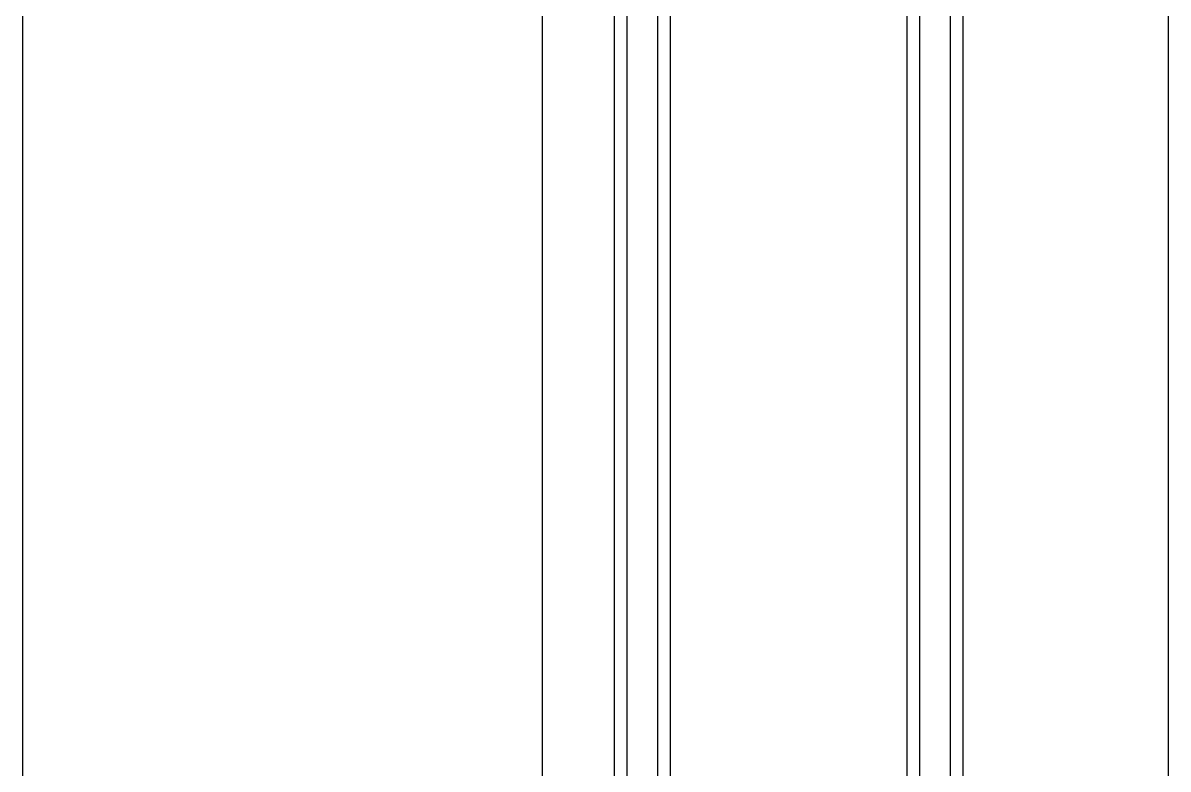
# Model space of a CAD drawing. Header units: millimetres. Extents: x 13515 to 183937, y -33900 to -660.
# Drawn here: x 118725.38 to 118732.42, y -19302.81 to -19298.22 of the extents above; entities that cross this region are included whole.
import ezdxf

# ---------------------------------------------------------------- set-up
doc = ezdxf.new("R2010")
doc.units = ezdxf.units.MM
doc.header["$LTSCALE"] = 100
doc.header["$MEASUREMENT"] = 0
doc.layers.get('0').update_dxf_attribs({"linetype": 'CONTINUOUS'})
doc.layers.add('ELE9', color=9, linetype='CONTINUOUS')
doc.layers.add('WIN-G', color=252, linetype='CONTINUOUS')

# ---------------------------------------------------------------- blocks, each defined once
blk = doc.blocks.new('A$C37502152')
at = {"ltscale": 1000}
blk.add_wipeout([(1400, 246), (0, 246), (0, 0), (1400, 0)], dxfattribs=at)
at = {"layer": 'WIN-G'}
for p, q in [((1347, 246), (53, 246)), ((782.23, 217.5), (1272, 217.5)), ((782.85, 212.5), (1272, 212.5)), ((782.85, 200.5), (1272, 200.5)), ((782.23, 195.5), (1272, 195.5)), ((782.23, 102.5), (1272, 102.5)), ((782.85, 97.5), (1272, 97.5)), ((782.85, 85.5), (1272, 85.5)), ((782.23, 80.5), (1272, 80.5)), ((1336, 0), (64, 0))]:
    blk.add_line(p, q, dxfattribs=at)
blk = doc.blocks.new('FGHJ')
at = {"layer": 'ELE9', "ltscale": 0.1}
blk.add_lwpolyline([(37004699.07, 59846.34), (37004699.07, 61246.34)], dxfattribs=at)
at = {"layer": 'ELE9', "ltscale": 0.1, "rotation": 90}
blk.add_blockref('A$C37502152', (37005149.07, 59846.34), dxfattribs=at)

msp = doc.modelspace()

# ---------------------------------------------------------------- block references
at = {"xscale": 0.01565102769230769, "yscale": 0.01565102769230769, "zscale": 0.01565102769230769}
msp.add_blockref('FGHJ', (-460436.1937, -20252.2424), dxfattribs=at)

doc.saveas('drawing.dxf')
